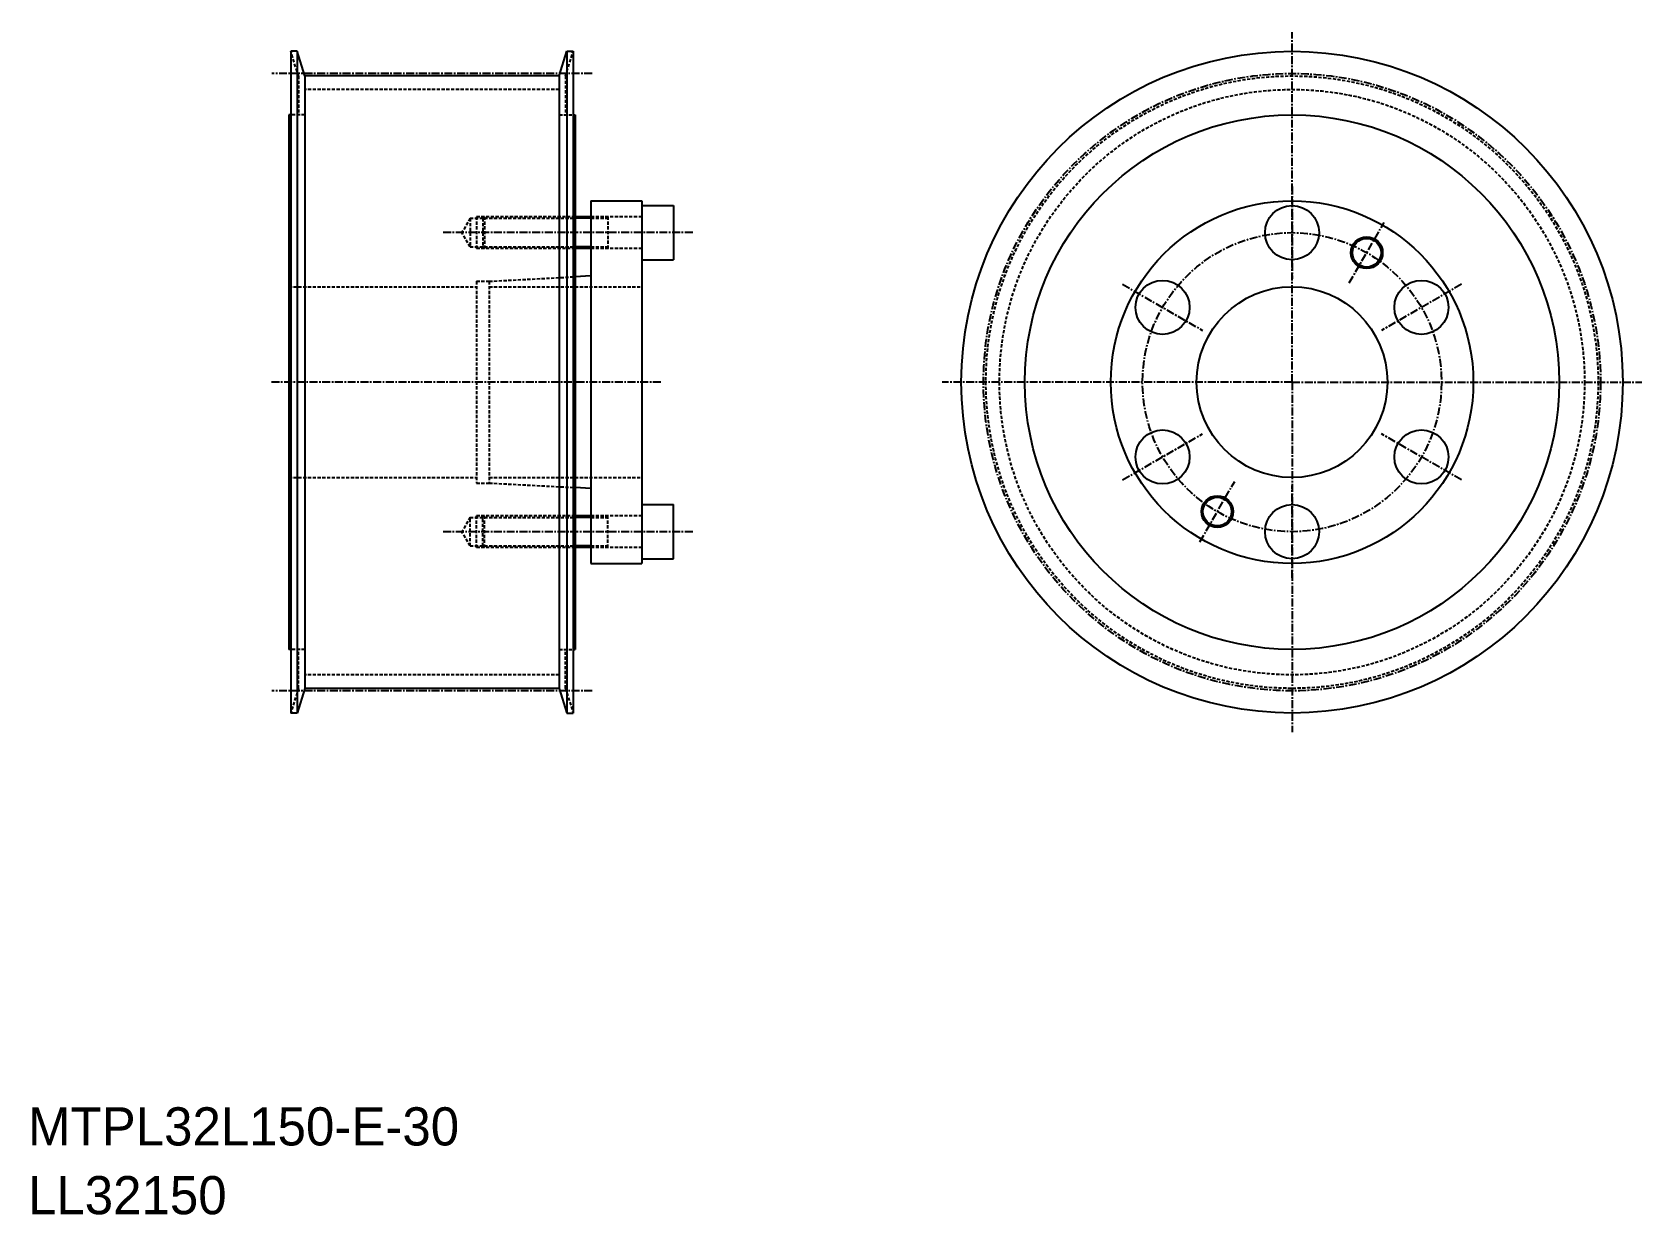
# Model space of a CAD drawing. Extents: x -285 to -32, y -61 to 125.
import ezdxf

# ---------------------------------------------------------------- set-up
doc = ezdxf.new("R2010")
doc.units = 0
doc.linetypes.add('CENTER', pattern=[2, 1.25, -0.25, 0.25, -0.25])
doc.linetypes.add('DASHED', pattern=[0.75, 0.5, -0.25])
doc.layers.get('0').update_dxf_attribs({"linetype": 'CONTINUOUS'})
doc.layers.add('CENTER', color=1, linetype='CENTER')

msp = doc.modelspace()

# ---------------------------------------------------------------- linework, layer by layer
at = {"color": 7, "linetype": 'CONTINUOUS'}
for p, q in [((-244.67, 121.97), (-244.67, 17.97)), ((-243.67, 121.97), (-244.67, 121.97)), ((-243.67, 121.97), (-243.67, 17.97)), ((-242.47, 118.1), (-243.67, 121.97)), ((-202.47, 118.1), (-201.27, 121.97)), ((-201.27, 121.97), (-200.27, 121.97)), ((-201.27, 121.97), (-201.27, 17.97)), ((-200.27, 121.97), (-200.27, 17.97)), ((-202.47, 118.1), (-242.47, 118.1)), ((-242.47, 118.1), (-242.47, 21.84)), ((-202.47, 118.1), (-202.47, 21.84)), ((-244.97, 111.97), (-244.97, 27.97)), ((-244.67, 111.97), (-244.97, 111.97)), ((-200.27, 111.97), (-199.97, 111.97)), ((-199.97, 111.97), (-199.97, 27.97)), ((-197.47, 98.47), (-189.47, 98.47)), ((-197.47, 98.47), (-197.47, 41.47)), ((-189.47, 98.47), (-189.47, 41.47)), ((-189.47, 97.72), (-184.47, 97.72)), ((-184.47, 97.72), (-184.47, 89.22)), ((-197.47, 95.97), (-199.97, 95.97)), ((-197.47, 90.97), (-199.97, 90.97)), ((-189.47, 89.22), (-184.47, 89.22)), ((-189.47, 89.22), (-184.47, 89.22)), ((-197.47, 86.67), (-199.97, 86.54)), ((-197.47, 53.27), (-199.97, 53.41)), ((-189.47, 50.72), (-184.47, 50.72)), ((-189.47, 50.72), (-184.47, 50.72)), ((-184.47, 42.22), (-184.47, 50.72)), ((-197.47, 48.97), (-199.97, 48.97)), ((-197.47, 43.97), (-199.97, 43.97)), ((-197.47, 41.47), (-189.47, 41.47)), ((-189.47, 42.22), (-184.47, 42.22)), ((-244.67, 27.97), (-244.97, 27.97)), ((-200.27, 27.97), (-199.97, 27.97)), ((-242.47, 21.84), (-243.67, 17.97)), ((-202.47, 21.84), (-242.47, 21.84)), ((-202.47, 21.84), (-201.27, 17.97)), ((-243.67, 17.97), (-244.67, 17.97)), ((-201.27, 17.97), (-200.27, 17.97))]:
    msp.add_line(p, q, dxfattribs=at)
at = {"color": 3, "linetype": 'DASHED'}
for p, q in [((-243.47, 118.1), (-244.67, 121.97)), ((-201.47, 118.1), (-200.27, 121.97)), ((-243.47, 118.1), (-243.47, 111.97)), ((-201.47, 118.1), (-201.47, 111.97)), ((-202.47, 115.97), (-242.47, 115.97)), ((-242.47, 111.97), (-244.67, 111.97)), ((-202.47, 111.97), (-200.27, 111.97)), ((-216.47, 95.72), (-217.77, 93.47)), ((-216.47, 95.72), (-216.47, 91.22)), ((-216.47, 95.72), (-199.97, 95.72)), ((-215.47, 95.97), (-215.47, 90.97)), ((-199.97, 95.97), (-215.47, 95.97)), ((-214.22, 95.97), (-214.47, 95.72)), ((-214.47, 95.72), (-214.47, 90.97)), ((-214.22, 95.97), (-214.22, 90.97)), ((-189.47, 95.97), (-197.47, 95.97)), ((-197.47, 95.72), (-194.8, 95.72)), ((-194.8, 95.97), (-194.8, 90.97)), ((-216.47, 91.22), (-217.77, 93.47)), ((-216.47, 91.22), (-199.97, 91.22)), ((-214.22, 90.97), (-214.47, 91.22)), ((-197.47, 91.22), (-194.8, 91.22)), ((-199.97, 90.97), (-215.47, 90.97)), ((-189.47, 90.97), (-197.47, 90.97)), ((-213.47, 85.82), (-199.97, 86.54)), ((-244.97, 84.97), (-215.47, 84.97)), ((-215.47, 85.82), (-213.47, 85.82)), ((-215.47, 85.82), (-215.47, 54.12)), ((-213.47, 85.82), (-213.47, 54.12)), ((-213.47, 84.97), (-189.47, 84.97)), ((-244.97, 54.97), (-215.47, 54.97)), ((-215.47, 54.12), (-213.47, 54.12)), ((-213.47, 54.97), (-189.47, 54.97)), ((-213.47, 54.12), (-199.97, 53.41)), ((-216.47, 48.72), (-217.77, 46.47)), ((-216.47, 44.22), (-216.47, 48.72)), ((-216.47, 48.72), (-199.97, 48.72)), ((-215.47, 43.97), (-215.47, 48.97)), ((-199.97, 48.97), (-215.47, 48.97)), ((-214.47, 44.22), (-214.47, 48.97)), ((-214.22, 48.97), (-214.47, 48.72)), ((-214.22, 43.97), (-214.22, 48.97)), ((-189.47, 48.97), (-197.47, 48.97)), ((-197.47, 48.72), (-194.8, 48.72)), ((-194.8, 43.97), (-194.8, 48.97)), ((-216.47, 44.22), (-217.77, 46.47)), ((-216.47, 44.22), (-199.97, 44.22)), ((-199.97, 43.97), (-215.47, 43.97)), ((-214.22, 43.97), (-214.47, 44.22)), ((-197.47, 44.22), (-194.8, 44.22)), ((-189.47, 43.97), (-197.47, 43.97)), ((-242.47, 27.97), (-244.67, 27.97)), ((-243.47, 21.84), (-243.47, 27.97)), ((-202.47, 27.97), (-200.27, 27.97)), ((-201.47, 21.84), (-201.47, 27.97)), ((-202.47, 23.97), (-242.47, 23.97)), ((-243.47, 21.84), (-244.67, 17.97)), ((-201.47, 21.84), (-200.27, 17.97))]:
    msp.add_line(p, q, dxfattribs=at)
at = {"color": 3, "linetype": 'CONTINUOUS'}
for p, q in [((-197.47, 95.72), (-199.97, 95.72)), ((-197.47, 91.22), (-199.97, 91.22)), ((-197.47, 48.72), (-199.97, 48.72)), ((-197.47, 44.22), (-199.97, 44.22))]:
    msp.add_line(p, q, dxfattribs=at)
at = {"color": 7, "linetype": 'CONTINUOUS'}
for centre, radius in [((-87.24, 69.97), 52), ((-87.24, 69.97), 42), ((-87.24, 69.97), 28.5), ((-87.24, 69.97), 28.5), ((-87.24, 93.47), 4.25), ((-75.49, 90.32), 2.25), ((-107.6, 81.72), 4.25), ((-87.24, 69.97), 15), ((-66.89, 81.72), 4.25), ((-107.6, 58.22), 4.25), ((-66.89, 58.22), 4.25), ((-98.99, 49.62), 2.25), ((-87.24, 46.47), 4.25)]:
    msp.add_circle(centre, radius, dxfattribs=at)
at = {"color": 3, "linetype": 'DASHED'}
for radius in [48.13, 46]:
    msp.add_circle((-87.24, 69.97), radius, dxfattribs=at)
at = {"color": 3, "linetype": 'CONTINUOUS'}
for centre in [(-75.49, 90.32), (-98.99, 49.62)]:
    msp.add_circle(centre, 2.5, dxfattribs=at)
at = {"layer": 'CENTER', "color": 1, "linetype": 'CENTER'}
for p, q in [((-87.24, 69.97), (-87.24, 124.97)), ((-197.27, 118.48), (-247.67, 118.48)), ((-87.24, 100.72), (-87.24, 86.22)), ((-78.24, 85.56), (-72.74, 95.09)), ((-181.47, 93.47), (-220.77, 93.47)), ((-113.87, 85.35), (-101.32, 78.1)), ((-60.61, 85.35), (-73.17, 78.1)), ((-186.47, 69.97), (-247.97, 69.97)), ((-87.24, 69.97), (-142.24, 69.97)), ((-87.24, 69.97), (-32.24, 69.97)), ((-87.24, 69.97), (-87.24, 14.97)), ((-113.87, 54.6), (-101.32, 61.85)), ((-60.61, 54.6), (-73.17, 61.85)), ((-101.74, 44.86), (-96.24, 54.38)), ((-87.24, 39.22), (-87.24, 53.72)), ((-181.47, 46.47), (-220.77, 46.47)), ((-197.27, 21.46), (-247.67, 21.46))]:
    msp.add_line(p, q, dxfattribs=at)
for radius in [48.51, 23.5]:
    msp.add_circle((-87.24, 69.97), radius, dxfattribs=at)

# ---------------------------------------------------------------- texts
at = {"color": 7, "linetype": 'CONTINUOUS'}
for s, p in [('MTPL32L150-E-30', (-285.99, -50)), ('LL32150', (-285.99, -60.81))]:
    msp.add_text(s, height=6, dxfattribs=at).set_placement(p)

doc.saveas('drawing.dxf')
